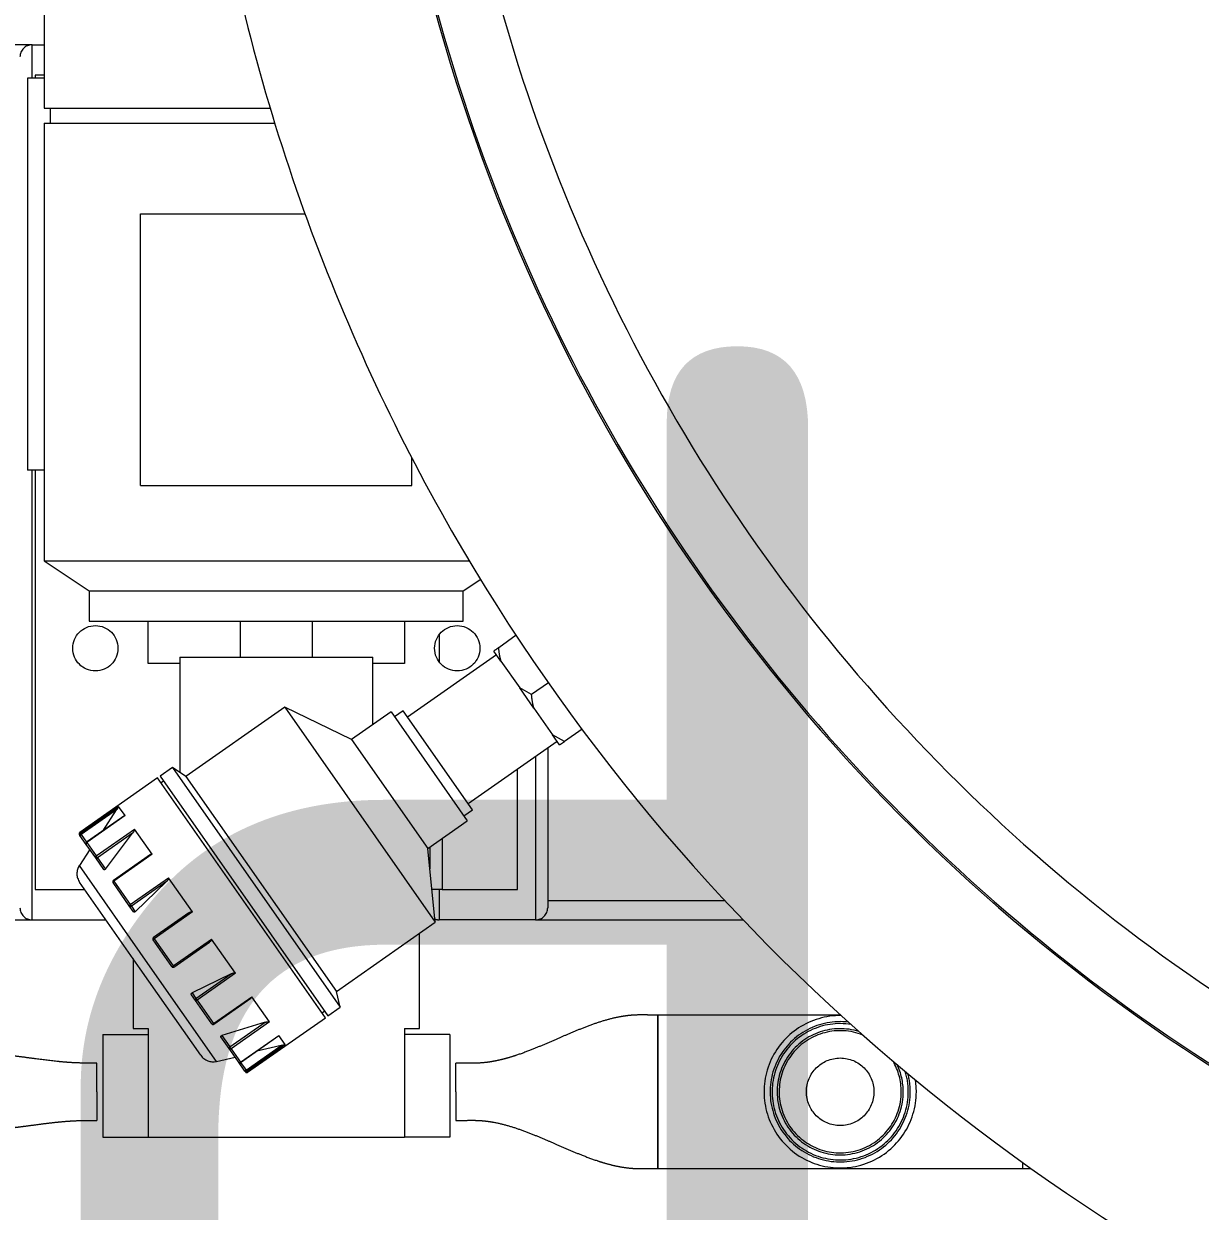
# Model space of a CAD drawing. Extents: x -681219 to -550379, y -242630 to -158199.
# Drawn here: x -646074.3 to -645684.2, y -205770.6 to -205377 of the extents above; entities that cross this region are included whole.
import ezdxf

# ---------------------------------------------------------------- set-up
doc = ezdxf.new("R2010")
doc.units = 0
doc.header["$LTSCALE"] = 1000
doc.linetypes.add('DASHED2', pattern=[9.525, 6.35, -3.175])
doc.layers.get('0').update_dxf_attribs({"linetype": 'CONTINUOUS'})
doc.layers.add('future', color=4, linetype='DASHED2', lineweight=0)
doc.layers.add('text1', color=7, linetype='CONTINUOUS', lineweight=0)
doc.styles.add('ISOCP', font='isocp.shx', dxfattribs={"bigfont": 'gbcbig.shx'})

# ---------------------------------------------------------------- blocks, each defined once
blk = doc.blocks.new('Oil tank 1000l-V')
for p, q in [((-712, -66), (-712, -191)), ((-716, -170), (-900, -170)), ((-716, -170), (-712, -170)), ((-716, -181), (-716, -170)), ((-717.5, -181), (-717.5, -311)), ((-712, -181), (-717.5, -181)), ((-715, -180), (-715, -181)), ((-712, -180), (-715, -180)), ((-712, -191), (-636.98, -191)), ((-710, -191), (-710, -196)), ((-712, -196), (-712, -341)), ((-712, -196), (-635.46, -196)), ((-680, -316), (-680, -226)), ((-680, -226), (-625.42, -226)), ((-590, -316), (-590, -306.8)), ((-712, -311), (-717.5, -311)), ((-716, -460), (-716, -311)), ((-715, -311), (-715, -450)), ((-680, -316), (-590, -316)), ((-712, -341), (-697, -351)), ((-712, -341), (-570.92, -341)), ((-573, -351), (-567.2, -347.14)), ((-697, -351), (-697, -361)), ((-697, -351), (-573, -351)), ((-573, -361), (-573, -351)), ((-697, -361), (-573, -361)), ((-677.5, -375), (-677.5, -361)), ((-647, -361), (-647, -373)), ((-623, -373), (-623, -361)), ((-592.5, -361), (-592.5, -375)), ((-581, -365.5), (-581, -374.5)), ((-555.41, -365.71), (-561.25, -369.8)), ((-667, -373), (-667, -411.15)), ((-667, -373), (-603, -373)), ((-603, -395.37), (-603, -373)), ((-561.98, -372.14), (-591.47, -392.79)), ((-560.49, -374.26), (-562.84, -370.91)), ((-667, -375), (-677.5, -375)), ((-592.5, -375), (-603, -375)), ((-560.49, -374.26), (-554.29, -383.12)), ((-544.74, -381.43), (-550.35, -385.36)), ((-550.35, -385.36), (-554.29, -383.12)), ((-549.59, -389.82), (-554.29, -383.12)), ((-632.18, -389.55), (-664.95, -412.5)), ((-610.02, -400.28), (-632.18, -389.55)), ((-632.18, -389.55), (-582.28, -460.82)), ((-596.91, -391.11), (-610.02, -400.28)), ((-596.91, -391.11), (-571.68, -427.15)), ((-592.9, -390.74), (-595.77, -392.74)), ((-569.96, -423.5), (-592.9, -390.74)), ((-549.59, -389.82), (-543.39, -398.68)), ((-533.62, -396.84), (-539.45, -400.92)), ((-610.02, -400.28), (-584.78, -436.33)), ((-571.39, -421.46), (-541.9, -400.81)), ((-539.45, -400.92), (-543.39, -398.68)), ((-541.04, -402.04), (-543.39, -398.68)), ((-541.04, -402.04), (-539.45, -400.92)), ((-545, -402.98), (-545, -456)), ((-549, -405.78), (-549, -460)), ((-674.37, -412.99), (-700.17, -431.06)), ((-646.55, -452.72), (-674.37, -412.99)), ((-669.45, -409.55), (-673.55, -412.42)), ((-673.55, -412.42), (-617.91, -491.87)), ((-664.95, -412.5), (-669.45, -409.55)), ((-669.45, -409.55), (-613.82, -489.01)), ((-664.95, -412.5), (-615.05, -483.76)), ((-555, -450), (-555, -409.98)), ((-672.4, -414.06), (-673.22, -414.63)), ((-699.99, -431.31), (-687.3, -422.42)), ((-687.99, -423.59), (-699.67, -431.77)), ((-692.54, -430.57), (-687.99, -423.59)), ((-685.17, -425.46), (-687.3, -422.42)), ((-572.82, -425.51), (-569.96, -423.5)), ((-685.19, -425.43), (-697.89, -434.32)), ((-685.17, -425.46), (-697.87, -434.35)), ((-584.78, -436.33), (-571.68, -427.15)), ((-700.12, -432.01), (-700.3, -431.75)), ((-700.17, -431.06), (-699.99, -431.31)), ((-698.01, -435.01), (-700.12, -432.01)), ((-699.67, -431.77), (-699.99, -431.31)), ((-699.67, -431.77), (-697.89, -434.32)), ((-694.71, -438.85), (-682.02, -429.96)), ((-682.63, -431.25), (-694.31, -439.43)), ((-691.67, -443.21), (-682.63, -431.25)), ((-676.21, -438.26), (-682.02, -429.96)), ((-696.86, -436.66), (-700.31, -441.98)), ((-694.89, -439.47), (-698.01, -435.01)), ((-697.87, -434.35), (-697.89, -434.32)), ((-697.87, -434.35), (-694.71, -438.85)), ((-582.28, -460.82), (-584.78, -436.33)), ((-584.09, -435.84), (-584.09, -443.14)), ((-580, -433), (-580.03, -433)), ((-580, -433), (-580, -450)), ((-692.15, -443.38), (-694.89, -439.47)), ((-694.31, -439.43), (-694.71, -438.85)), ((-694.31, -439.43), (-691.67, -443.21)), ((-676.73, -438.38), (-689.02, -446.98)), ((-676.21, -438.26), (-688.9, -447.15)), ((-677.58, -474.45), (-700.31, -441.98)), ((-680.14, -476.24), (-700.21, -447.57)), ((-683.74, -455.4), (-689.14, -447.68)), ((-688.9, -447.15), (-689.02, -446.98)), ((-688.9, -447.15), (-683.44, -454.95)), ((-683.44, -454.95), (-670.75, -446.06)), ((-671.38, -447.31), (-683.06, -455.49)), ((-681.77, -457.33), (-671.38, -447.31)), ((-662.81, -457.39), (-670.75, -446.06)), ((-715, -450), (-698.51, -450)), ((-580, -450), (-583.39, -450)), ((-581, -450), (-581, -460)), ((-580, -450), (-555, -450)), ((-682.4, -457.31), (-683.74, -455.4)), ((-683.06, -455.49), (-683.44, -454.95)), ((-683.06, -455.49), (-681.77, -457.33)), ((-618.73, -492.45), (-646.55, -452.72)), ((-545, -453.6), (-486.28, -453.6)), ((-912, -460), (-716, -460)), ((-716, -460), (-691.5, -460)), ((-663.97, -457.66), (-675.76, -465.92)), ((-662.81, -457.39), (-675.51, -466.28)), ((-549, -460), (-581, -460)), ((-549, -460), (-480.23, -460)), ((-615.05, -483.76), (-582.28, -460.82)), ((-669.64, -475.53), (-675.88, -466.62)), ((-675.51, -466.28), (-675.76, -465.92)), ((-675.51, -466.28), (-669.2, -475.29)), ((-669.2, -475.29), (-656.5, -466.4)), ((-668.95, -475.65), (-657.14, -467.39)), ((-648.57, -477.73), (-656.5, -466.4)), ((-587.5, -496), (-587.5, -464.48)), ((-682.5, -472.86), (-682.5, -496)), ((-660.06, -504.91), (-680.14, -476.24)), ((-654.85, -506.91), (-677.58, -474.45)), ((-668.95, -475.65), (-669.2, -475.29)), ((-649.96, -477.9), (-662.93, -484.24)), ((-661.64, -486.08), (-649.96, -477.9)), ((-648.57, -477.73), (-661.27, -486.62)), ((-613.82, -489.01), (-615.05, -483.76)), ((-661.79, -486.75), (-663.12, -484.84)), ((-662.93, -484.24), (-661.64, -486.08)), ((-656.38, -494.47), (-661.79, -486.75)), ((-661.27, -486.62), (-661.64, -486.08)), ((-661.27, -486.62), (-655.8, -494.42)), ((-655.8, -494.42), (-643.11, -485.53)), ((-655.69, -494.59), (-643.4, -485.99)), ((-637.3, -493.83), (-643.11, -485.53)), ((-619.88, -490.81), (-619.06, -490.24)), ((-617.91, -491.87), (-613.82, -489.01)), ((-447.83, -491.6), (-508.5, -491.6)), ((-508.5, -491.6), (-508.5, -542.4)), ((-508.5, -517), (-508.5, -491.6)), ((-655.69, -494.59), (-655.8, -494.42)), ((-638.72, -493.96), (-653.04, -498.37)), ((-650.4, -502.14), (-638.72, -493.96)), ((-637.3, -493.83), (-649.99, -502.72)), ((-644.54, -510.52), (-618.73, -492.45)), ((-692.5, -498), (-677.5, -498)), ((-692.5, -498), (-692.5, -532)), ((-682.5, -496), (-677.5, -496)), ((-677.5, -496), (-677.5, -507.5)), ((-650.63, -502.68), (-653.37, -498.77)), ((-653.04, -498.37), (-650.4, -502.14)), ((-646.84, -507.22), (-634.14, -498.33)), ((-646.82, -507.26), (-634.12, -498.37)), ((-632.02, -501.37), (-634.14, -498.33)), ((-592.5, -496), (-587.5, -496)), ((-592.5, -496), (-592.5, -507.5)), ((-577.5, -498), (-592.5, -498)), ((-577.5, -498), (-577.5, -532)), ((-647.51, -507.13), (-650.63, -502.68)), ((-649.99, -502.72), (-650.4, -502.14)), ((-649.99, -502.72), (-646.84, -507.22)), ((-645.04, -509.8), (-633.35, -501.62)), ((-632.02, -501.37), (-644.71, -510.26)), ((-633.35, -501.62), (-641.46, -503.51)), ((-694.5, -517), (-694.5, -507.48)), ((-677.5, -507.5), (-677.5, -522.5)), ((-654.85, -506.91), (-648.66, -505.49)), ((-645.41, -510.14), (-647.51, -507.13)), ((-646.82, -507.26), (-646.84, -507.22)), ((-646.82, -507.26), (-645.04, -509.8)), ((-592.5, -507.5), (-592.5, -522.5)), ((-575.5, -517), (-575.5, -507.48)), ((-645.23, -510.39), (-645.41, -510.14)), ((-644.71, -510.26), (-645.04, -509.8)), ((-644.71, -510.26), (-644.54, -510.52)), ((-694.5, -517), (-694.5, -526.52)), ((-575.5, -517), (-575.5, -526.52)), ((-508.5, -542.4), (-508.5, -517)), ((-677.5, -522.5), (-677.5, -532)), ((-592.5, -522.5), (-592.5, -532)), ((-692.5, -532), (-677.5, -532)), ((-677.5, -532), (-592.5, -532)), ((-577.5, -532), (-592.5, -532)), ((-508.5, -542.4), (-387.5, -542.4)), ((-387.5, -540.43), (-387.5, -542.4)), ((-387.5, -542.4), (-384.74, -542.4))]:
    blk.add_line(p, q)
at = {"flags": 128}
for points in [[(-694.31, -439.43), (-694.39, -439.48), (-694.48, -439.52), (-694.57, -439.55), (-694.65, -439.56), (-694.73, -439.56), (-694.79, -439.54), (-694.85, -439.51), (-694.89, -439.47)], [(-688.9, -447.15), (-688.98, -447.21), (-689.05, -447.28), (-689.1, -447.35), (-689.14, -447.42), (-689.17, -447.5), (-689.18, -447.57), (-689.17, -447.63), (-689.14, -447.68)], [(-683.44, -454.95), (-683.52, -455.01), (-683.59, -455.07), (-683.65, -455.14), (-683.7, -455.2), (-683.73, -455.26), (-683.75, -455.32), (-683.75, -455.36), (-683.74, -455.4)], [(-661.27, -486.62), (-661.35, -486.68), (-661.43, -486.72), (-661.51, -486.75), (-661.59, -486.78), (-661.66, -486.79), (-661.71, -486.79), (-661.76, -486.77), (-661.79, -486.75)], [(-655.8, -494.42), (-655.89, -494.48), (-655.97, -494.52), (-656.06, -494.54), (-656.14, -494.56), (-656.22, -494.55), (-656.29, -494.54), (-656.34, -494.51), (-656.38, -494.47)], [(-650.4, -502.14), (-650.47, -502.2), (-650.54, -502.27), (-650.6, -502.34), (-650.64, -502.42), (-650.66, -502.49), (-650.67, -502.56), (-650.66, -502.62), (-650.63, -502.68)], [(-422.75, -517), (-422.93, -514.01), (-423.06, -513.08)]]:
    blk.add_lwpolyline(points, dxfattribs=at)
for centre, radius in [((-695, -370), 7.5), ((-575, -370), 7.5), ((-448, -517), 11.2)]:
    blk.add_circle(centre, radius)
for centre, radius, start, end in [((0, 0), 665, 323.2686, 173.20578), ((0, 0), 603.52, 327.38732, 171.96102), ((0, 0), 665, 189.40986, 270), ((0, 0), 582.25, 190.71521, 315.97991), ((0, 0), 603.52, 190.55964, 270), ((0, 0), 603, 190.56881, 318.04763), ((-716, -174), 4, 90, 180), ((-699.89, -431.47), 0.5, 125, 215), ((-699.71, -431.72), 0.498, 124.8153, 214.8141), ((-700.38, -430.98), 1.06, 284.2521, 311.6433), ((-697.6, -434.73), 0.5, 125, 215), ((-697.61, -434.76), 0.481, 122.6318, 212.4177), ((-694.49, -439.25), 0.459, 119.469, 208.1127), ((-696.12, -444.7), 5, 147.0603, 215), ((-688.73, -447.39), 0.5, 125, 215), ((-716, -456), 4, 180, 270), ((-683.36, -455.11), 0.482, 217.4442, 307.2515), ((-549, -456), 4, 270, 0), ((-581, -456), 4, 249.6666, 270), ((-675.47, -466.33), 0.5, 125, 215), ((-674.95, -467.29), 1.15, 118.8498, 144.086), ((-669.96, -474.42), 1.15, 285.914, 311.1502), ((-669.23, -475.24), 0.5, 215, 305), ((-661.38, -486.49), 0.482, 122.7485, 212.5558), ((-448, -517), 25.25, 89.2419, 0), ((-655.97, -494.18), 0.5, 215, 305), ((-448, -517), 23.25, 83.2944, 0), ((-448, -517), 22.59, 80.8737, 0), ((-448, -517), 20.91, 72.7151, 0), ((-448, -517), 20.25, 68.2072, 0), ((-650.29, -502.37), 0.459, 221.8873, 310.531), ((-655.96, -502.04), 5, 215, 282.9397), ((-647.1, -506.85), 0.5, 215, 305), ((-647.13, -506.84), 0.481, 217.5823, 307.3682), ((-448, -517), 20.25, 0, 29.9725), ((-644.53, -510.74), 1.06, 118.3567, 145.7479), ((-645, -509.85), 0.498, 215.1859, 305.1847), ((-644.82, -510.11), 0.5, 215, 305), ((-448, -517), 20.91, 0, 25.4645), ((-448, -517), 22.59, 0, 17.306), ((-448, -517), 23.25, 0, 14.8853)]:
    blk.add_arc(centre, radius, start, end)
for points, knots in [([(-561.25, -369.8), (-561.39, -369.89), (-562, -370.32), (-562.47, -370.65), (-562.84, -370.91)], [0, 0, 0, 0, 0.224192, 1, 1, 1, 1]), ([(-560.49, -374.26), (-560.62, -373.71), (-560.98, -372.25), (-561.15, -370.74), (-561.25, -369.8)], [0, 0, 0, 0, 0.375713, 1, 1, 1, 1]), ([(-549.59, -389.82), (-549.73, -389.28), (-550.09, -387.82), (-550.25, -386.3), (-550.35, -385.36)], [0, 0, 0, 0, 0.375713, 1, 1, 1, 1]), ([(-687.3, -422.42), (-687.3, -422.43), (-687.3, -422.44), (-687.32, -422.49), (-687.39, -422.63), (-687.59, -422.96), (-687.81, -423.31), (-687.97, -423.56), (-687.99, -423.59)], [0, 0, 0, 0, 0.046678, 0.104891, 0.202314, 0.410894, 0.914071, 1, 1, 1, 1]), ([(-685.26, -425.47), (-685.25, -425.47), (-685.22, -425.45), (-685.19, -425.44), (-685.17, -425.46), (-685.17, -425.46)], [0, 0, 0, 0, 0.319463, 0.791131, 1, 1, 1, 1]), ([(-682.02, -429.96), (-682.01, -429.98), (-682, -430.01), (-682, -430.1), (-682.04, -430.27), (-682.21, -430.64), (-682.43, -430.98), (-682.6, -431.22), (-682.63, -431.25)], [0, 0, 0, 0, 0.0466778, 0.1048911, 0.2023144, 0.4108935, 0.9140714, 1, 1, 1, 1]), ([(-676.73, -438.39), (-676.72, -438.38), (-676.66, -438.32), (-676.54, -438.26), (-676.4, -438.2), (-676.29, -438.2), (-676.24, -438.22), (-676.21, -438.25), (-676.21, -438.26)], [0, 0, 0, 0, 0.068214, 0.352853, 0.677747, 0.808842, 0.94133, 1, 1, 1, 1]), ([(-691.67, -443.21), (-691.71, -443.25), (-691.79, -443.35), (-691.92, -443.43), (-692.04, -443.46), (-692.12, -443.43), (-692.15, -443.39), (-692.15, -443.38)], [0, 0, 0, 0, 0.23668, 0.473661, 0.701161, 0.91221, 1, 1, 1, 1]), ([(-670.75, -446.06), (-670.73, -446.08), (-670.71, -446.12), (-670.7, -446.23), (-670.74, -446.41), (-670.91, -446.78), (-671.15, -447.09), (-671.35, -447.28), (-671.38, -447.31)], [0, 0, 0, 0, 0.046678, 0.104891, 0.202314, 0.410894, 0.914071, 1, 1, 1, 1]), ([(-681.77, -457.33), (-681.82, -457.37), (-681.91, -457.45), (-682.08, -457.48), (-682.24, -457.45), (-682.34, -457.38), (-682.39, -457.33), (-682.4, -457.31)], [0, 0, 0, 0, 0.2366801, 0.473661, 0.7011612, 0.9122103, 1, 1, 1, 1]), ([(-663.96, -457.68), (-663.78, -457.55), (-663.54, -457.39), (-663.21, -457.3), (-663.04, -457.28), (-662.91, -457.31), (-662.85, -457.35), (-662.82, -457.38), (-662.81, -457.39)], [0, 0, 0, 0, 0.5143111, 0.6626782, 0.8320271, 0.9003597, 0.9694186, 1, 1, 1, 1]), ([(-656.5, -466.4), (-656.49, -466.42), (-656.47, -466.47), (-656.46, -466.57), (-656.5, -466.74), (-656.71, -467.05), (-656.97, -467.25), (-657.15, -467.39)], [0, 0, 0, 0, 0.05222, 0.117346, 0.226337, 0.459682, 1, 1, 1, 1]), ([(-649.96, -477.9), (-649.71, -477.8), (-649.4, -477.66), (-648.98, -477.61), (-648.81, -477.61), (-648.67, -477.65), (-648.6, -477.69), (-648.58, -477.72), (-648.57, -477.73)], [0, 0, 0, 0, 0.562523, 0.696163, 0.848701, 0.910251, 0.972454, 1, 1, 1, 1]), ([(-663.12, -484.84), (-663.15, -484.8), (-663.2, -484.71), (-663.2, -484.57), (-663.15, -484.43), (-663.06, -484.32), (-662.97, -484.27), (-662.93, -484.24)], [0, 0, 0, 0, 0.1963358, 0.3924458, 0.5946971, 0.810602, 1, 1, 1, 1]), ([(-643.11, -485.53), (-643.1, -485.55), (-643.08, -485.59), (-643.09, -485.67), (-643.16, -485.79), (-643.27, -485.91), (-643.38, -485.97), (-643.41, -485.98)], [0, 0, 0, 0, 0.098885, 0.222208, 0.428597, 0.870465, 1, 1, 1, 1]), ([(-508.5, -491.6), (-509.52, -491.59), (-511.49, -491.56), (-514.32, -491.51), (-516.96, -491.6), (-519.14, -491.84), (-522, -492.31), (-525.57, -493.17), (-529.98, -494.59), (-534.26, -496.23), (-538.34, -497.95), (-542.31, -499.67), (-546.31, -501.41), (-550.68, -503.22), (-554.51, -504.65), (-557.76, -505.67), (-560.22, -506.34), (-562.71, -506.89), (-565.37, -507.32), (-568.33, -507.56), (-571.81, -507.54), (-574.23, -507.5), (-575.5, -507.47)], [0, 0, 0, 0, 0.042587, 0.082024, 0.118606, 0.150966, 0.179144, 0.244589, 0.310874, 0.38048, 0.443766, 0.502997, 0.567791, 0.632969, 0.708447, 0.745276, 0.78095, 0.81966, 0.856107, 0.898838, 0.947052, 1, 1, 1, 1]), ([(-638.72, -493.96), (-638.44, -493.89), (-638.11, -493.8), (-637.68, -493.76), (-637.5, -493.75), (-637.38, -493.78), (-637.32, -493.8), (-637.3, -493.82), (-637.3, -493.83)], [0, 0, 0, 0, 0.562523, 0.696163, 0.848701, 0.910251, 0.972454, 1, 1, 1, 1]), ([(-653.37, -498.77), (-653.39, -498.74), (-653.41, -498.68), (-653.38, -498.59), (-653.31, -498.5), (-653.19, -498.42), (-653.09, -498.38), (-653.04, -498.37)], [0, 0, 0, 0, 0.1963358, 0.3924458, 0.5946971, 0.810602, 1, 1, 1, 1]), ([(-634.14, -498.33), (-634.14, -498.34), (-634.13, -498.36), (-634.15, -498.38), (-634.17, -498.39)], [0, 0, 0, 0, 0.445012, 1, 1, 1, 1]), ([(-633.35, -501.62), (-633.07, -501.56), (-632.73, -501.48), (-632.32, -501.4), (-632.17, -501.38), (-632.07, -501.37), (-632.03, -501.36), (-632.02, -501.37), (-632.02, -501.37)], [0, 0, 0, 0, 0.562523, 0.696163, 0.848701, 0.910251, 0.972454, 1, 1, 1, 1]), ([(-694.5, -507.47), (-696.13, -507.49), (-698.96, -507.52), (-702.59, -507.38), (-705.38, -507.17), (-709.43, -506.78), (-713.8, -506.22), (-718.61, -505.57), (-722.33, -505.09), (-726.66, -504.62), (-731.91, -504.25), (-735.84, -504.28), (-738, -504.3)], [0, 0, 0, 0, 0.111316, 0.193381, 0.250159, 0.303791, 0.473203, 0.55307, 0.63737, 0.731522, 0.852195, 1, 1, 1, 1]), ([(-738, -529.7), (-736.65, -529.71), (-734.22, -529.73), (-730.97, -529.66), (-728.38, -529.49), (-726.1, -529.3), (-723.83, -529.07), (-721.38, -528.78), (-718.86, -528.46), (-715.73, -528.04), (-712.23, -527.58), (-708.92, -527.18), (-706.09, -526.89), (-703.66, -526.7), (-700.87, -526.54), (-697.85, -526.5), (-695.67, -526.52), (-694.5, -526.53)], [0, 0, 0, 0, 0.092125, 0.166534, 0.222926, 0.271028, 0.323355, 0.379961, 0.440566, 0.498449, 0.597299, 0.683127, 0.727809, 0.793115, 0.850868, 0.919908, 1, 1, 1, 1]), ([(-575.5, -526.53), (-574.47, -526.51), (-572.5, -526.48), (-569.67, -526.43), (-567.04, -526.53), (-564.86, -526.77), (-562, -527.23), (-558.43, -528.09), (-554.02, -529.51), (-549.74, -531.16), (-545.66, -532.87), (-541.69, -534.6), (-537.69, -536.34), (-533.32, -538.15), (-529.49, -539.57), (-526.24, -540.6), (-523.78, -541.27), (-521.29, -541.82), (-518.63, -542.24), (-515.66, -542.49), (-512.18, -542.46), (-509.76, -542.42), (-508.5, -542.4)], [0, 0, 0, 0, 0.042844, 0.082039, 0.118606, 0.150966, 0.179144, 0.244594, 0.310883, 0.380489, 0.443773, 0.503002, 0.567797, 0.632977, 0.708455, 0.745281, 0.780952, 0.81966, 0.856106, 0.898838, 0.947215, 1, 1, 1, 1])]:
    blk.add_open_spline(points, degree=3, knots=knots)

msp = doc.modelspace()

# ---------------------------------------------------------------- block references
at = {"layer": 'future'}
msp.add_blockref('Oil tank 1000l-V', (-645355.5674, -205213.9565), dxfattribs=at)

# ---------------------------------------------------------------- texts
at = {"layer": 'text1', "ltscale": 20, "insert": (-641215.0591, -205485.5097), "char_height": 500, "attachment_point": 3, "style": 'ISOCP'}
msp.add_mtext_dynamic_manual_height_columns('Liquid daliy tank area', width=16722.717465, gutter_width=355537.5, heights=[0], dxfattribs=at)

doc.saveas('drawing.dxf')
